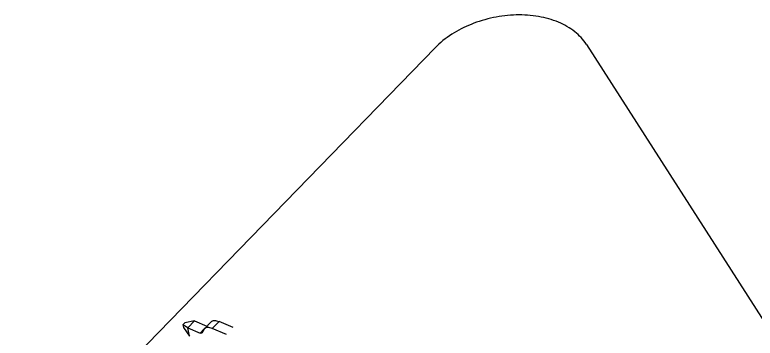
# Model space of a CAD drawing. Header units: millimetres. Extents: x 0 to 594, y 0 to 420.
# Drawn here: x 489.53 to 522.73, y 153.61 to 168.14 of the extents above; entities that cross this region are included whole.
import ezdxf

# ---------------------------------------------------------------- set-up
doc = ezdxf.new("R2010")
doc.units = ezdxf.units.MM
doc.header["$LTSCALE"] = 32.67
doc.layers.get('0').update_dxf_attribs({"linetype": 'CONTINUOUS'})

msp = doc.modelspace()

# ---------------------------------------------------------------- linework, layer by layer
at = {"color": 7, "linetype": 'CONTINUOUS'}
for p, q in [((515.161, 166.81), (544.385, 121.131)), ((462.316, 119.192), (508.373, 166.649)), ((497.157, 154.307), (497.063, 154.21)), ((497.063, 154.21), (497.087, 154.098)), ((497.289, 154.076), (497.063, 154.21)), ((497.087, 154.098), (497.368, 153.713)), ((497.594, 154.39), (497.157, 154.307)), ((497.289, 154.076), (497.594, 154.39)), ((497.368, 153.713), (497.289, 154.076)), ((497.289, 154.076), (497.841, 153.844)), ((497.594, 154.39), (498.145, 154.158)), ((498.333, 154.352), (498.029, 154.038)), ((498.386, 154.05), (498.69, 154.363)), ((499.324, 154.097), (498.69, 154.363)), ((497.841, 153.844), (498.027, 154.035)), ((497.917, 153.853), (497.912, 153.846)), ((498.003, 154.004), (497.917, 153.853)), ((498.029, 154.039), (498.003, 154.004)), ((499.02, 153.783), (498.386, 154.05))]:
    msp.add_line(p, q, dxfattribs=at)
for points, knots in [([(515.161, 166.81), (515.023, 167.025), (514.646, 167.425), (513.899, 167.845), (513, 168.094), (512.006, 168.16), (510.981, 168.039), (509.698, 167.653), (508.822, 167.112), (508.373, 166.649)], [0, 0, 0, 0, 0.101442, 0.213401, 0.336589, 0.468866, 0.606278, 0.743969, 1, 1, 1, 1]), ([(498.333, 154.352), (498.342, 154.361), (498.362, 154.377), (498.41, 154.402), (498.485, 154.414), (498.586, 154.401), (498.654, 154.378), (498.69, 154.363)], [0, 0, 0, 0, 0.098627, 0.200767, 0.426227, 0.691849, 1, 1, 1, 1]), ([(498.386, 154.05), (498.35, 154.065), (498.281, 154.088), (498.181, 154.1), (498.106, 154.088), (498.057, 154.064), (498.038, 154.047), (498.029, 154.039)], [0, 0, 0, 0, 0.308151, 0.573773, 0.799233, 0.901373, 1, 1, 1, 1]), ([(497.912, 153.846), (497.909, 153.843), (497.899, 153.837), (497.882, 153.834), (497.862, 153.836), (497.848, 153.841), (497.841, 153.844)], [0, 0, 0, 0, 0.199902, 0.42559, 0.691593, 1, 1, 1, 1])]:
    msp.add_open_spline(points, degree=3, knots=knots, dxfattribs=at)

doc.saveas('drawing.dxf')
